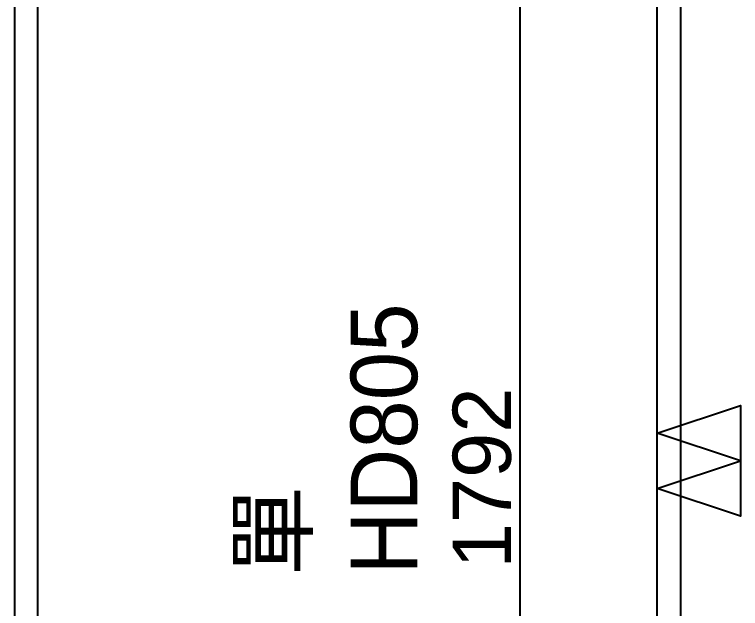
# Model space of a CAD drawing. Header units: millimetres. Extents: x 15382 to 37298, y 7351 to 31127.
# Drawn here: x 32069 to 33377, y 22219 to 23290 of the extents above; entities that cross this region are included whole.
import ezdxf

# ---------------------------------------------------------------- set-up
doc = ezdxf.new("R2010")
doc.units = ezdxf.units.MM
for name, color, linetype in [('114', 6, 'Continuous'), ('動線', 6, 'Continuous'), ('文字', 7, 'Continuous'), ('標註', 252, 'Continuous')]:
    doc.layers.add(name, color=color, linetype=linetype)
doc.styles.get("Standard").update_dxf_attribs({"font": 'arial.ttf'})
doc.styles.add('新細明體', font='')
doc.styles.get('新細明體').set_extended_font_data('PMingLiU')
doc.dimstyles.new('ISO-25', dxfattribs={"dimtxt": 2.5, "dimasz": 2.5, "dimexe": 1.25, "dimexo": 0.625, "dimtad": 1, "dimtxsty": 'Standard', "dimcen": 2.5, "dimadec": 0, "dimazin": 0, "dimtfac": 1, "dimtmove": 0, "dimatfit": 3, "dimfxl": 1, "dimarcsym": 0})

# ---------------------------------------------------------------- blocks, each defined once
blk = doc.blocks.new('*D67')
at = {"layer": 'Defpoints', "color": 0, "transparency": 16777216}
for p in [(33142.6, 23350.6), (32979.1, 21558.6), (33142.6, 21558.6)]:
    blk.add_point(p, dxfattribs=at)
at = {"layer": '標註', "color": 0, "lineweight": -2, "transparency": 16777216}
for p, q in [((33135.6, 23350.6), (32944.1, 23350.6)), ((32979.1, 23315.6), (32979.1, 21593.6)), ((33135.6, 21558.6), (32944.1, 21558.6))]:
    blk.add_line(p, q, dxfattribs=at)
at = {"layer": '標註', "color": 0, "transparency": 16777216}
for points in [[(32973.3, 23315.6), (32984.9, 23315.6), (32979.1, 23350.6)], [(32973.3, 21593.6), (32984.9, 21593.6), (32979.1, 21558.6)]]:
    blk.add_solid(points, dxfattribs=at)
at = {"layer": '標註', "color": 0, "transparency": 16777216, "insert": (32911.5, 22454.6), "char_height": 105, "attachment_point": 5, "rotation": 90}
blk.add_mtext('1792', dxfattribs=at)

msp = doc.modelspace()

# ---------------------------------------------------------------- linework, layer by layer
at = {"layer": '114'}
for points in [[(32110.817, 21582.065), (32110.817, 23327.065), (32068.817, 23327.065), (32068.817, 21582.065)], [(33226.818, 21582.065), (33226.818, 23327.065), (33268.818, 23327.065), (33268.818, 21582.065)]]:
    msp.add_lwpolyline(points, close=True, dxfattribs=at)
at = {"layer": '動線', "lineweight": -3}
for points in [[(33226.818, 22535.451), (33376.818, 22585.451), (33376.818, 22485.451), (33226.818, 22535.451)], [(33226.818, 22435.451), (33376.818, 22485.451), (33376.818, 22385.451), (33226.818, 22435.451)]]:
    msp.add_lwpolyline(points, dxfattribs=at)

# ---------------------------------------------------------------- texts
at = {"layer": '文字', "color": 7, "style": '新細明體'}
msp.add_text('HD805', height=120, rotation=90, dxfattribs=at).set_placement((32794.419, 22280.548))
at = {"layer": '文字', "color": 8, "style": '新細明體'}
msp.add_text('單', height=120, rotation=90, dxfattribs=at).set_placement((32593.721, 22277.234))

# ---------------------------------------------------------------- dimensions: what is measured, and where the dimension line sits
at = {"layer": '標註', "color": 8}
dim = msp.add_linear_dim(base=(32979.094, 21558.565), p1=(33142.609, 23350.565), p2=(33142.609, 21558.565), angle=270, dimstyle='ISO-25', override={"dimscale": 70, "dimtxt": 1.5, "dimasz": 0.5, "dimexe": 0.5, "dimexo": 0.1, "dimgap": 0.2}, dxfattribs=at)
dim.commit()
dim.dimension.update_dxf_attribs({"geometry": '*D67', "text_midpoint": (32911.484, 22454.565)})

doc.saveas('drawing.dxf')
